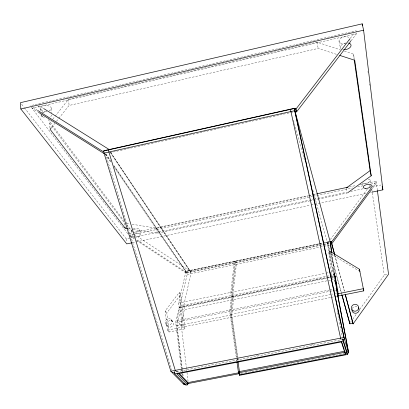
<?xml version="1.0" encoding="UTF-8"?>
<svg xmlns="http://www.w3.org/2000/svg" width="409" height="409" viewBox="0 0 409 409"><rect width="100%" height="100%" fill="white"/><g stroke="black" fill="none" stroke-linecap="round" stroke-linejoin="round"><path stroke-width="0.31" stroke-dasharray="2.04 1.53" d="M238.053 358.366L231.806 314.889L233.503 299.695L232.859 295.242L236.397 264.326L236.116 262.44L235.359 261.014L231.791 292.251L232.44 296.714L230.773 311.203L237.88 360.718M237.128 358.315L230.834 314.444L232.496 299.899L231.852 295.446L235.466 264.516L235.185 262.634L234.418 261.208L230.783 292.455L231.428 296.919L229.725 311.413L236.274 357.164M113.866 165.507L186.933 272.583L187.174 274.459L179.837 305.973L182.434 327.113L177.128 320.615L179.551 307.21L326.101 277.568M186.519 368.652L181.105 324.398L184.367 309.613L183.815 305.17L190.87 273.703L190.625 271.821L110.43 152.296M182.066 369.276L176.836 325.891L180.384 310.421L330.569 280.104M181.243 368.381L175.696 322.251L179.142 307.491L178.6 303.038L185.993 271.203L318.821 243.79M350.554 322.272L351.295 321.234M352.773 319.163L356.479 313.979M359.818 309.316L384.271 275.114L386.715 274.623M372.011 186.872L376.152 181.223L377.303 189.873M372.256 188.575L376.382 182.946L371.045 184.076M341.74 294.296L327.767 243.815L327.645 243.156L329.91 240.073M330.288 239.562L367.267 189.214M369.153 186.647L370.666 184.592M169.05 331.996L166.811 312.875L180.747 294.592L179.198 292.512L165.175 310.896L167.409 330.114L169.05 331.996L184.98 328.816L180.747 294.592M350.268 38.323L354.153 33.257M351.086 40.823L356.5 33.763L356.096 30.726L30.138 105.701M50 128.083L49.637 123.201L51.217 121.202M52.792 119.203L54.765 116.703M55.159 116.202L68.559 99.213L316.939 42.147L340.252 49.806M51.677 127.317L54.842 123.344M56.422 121.355L58.4 118.876M58.799 118.38L69.085 105.466L318.202 48.426L336.771 54.433M356.5 33.763L32.096 108.267L38.022 111.994M109.863 152.741L143.533 145.261M144.157 145.123L293.187 112M129.172 233.631L132.291 232.966M132.915 232.833L308.171 195.65M308.795 195.517L316.28 193.927M349.332 186.913L356.193 185.461M359.935 184.663L376.152 181.223M132.143 224.26L156.596 228.196L308.233 196.029M308.856 195.896L316.346 194.311M129.055 235.374L312.675 196.448M313.299 196.32L352.65 187.976M357.645 186.918L362.64 185.86M24.366 107.715L126.243 238.902L133.743 237.317M134.367 237.184L313.069 199.367M313.693 199.234L317.44 198.442M318.069 198.309L347.435 192.092M350.559 191.432L363.678 188.656M372.425 186.806L381.173 184.955M133.314 229.475L157.184 233.237L309.296 201.059M309.915 200.926L317.399 199.347M318.023 199.214L347.323 193.017M132.383 242.711L310.426 205.139M311.05 205.006L314.173 204.352M314.797 204.219L366.024 193.406M370.396 192.486L371.648 192.22M319.449 243.662L329.45 241.596M318.713 244.081L185.952 271.474L186.049 272.266L136.458 239.526M319.337 243.953L322.456 243.309M324.945 242.798L329.311 241.898M186.049 271.637L318.902 244.229M319.526 244.101L322.655 243.457M323.279 243.329L329.531 242.036M186.933 272.583L319.271 245.298M319.894 245.17L323.008 244.526M323.631 244.398L329.91 243.104M114.101 166.279L186.893 272.854L322.854 244.827M323.478 244.7L329.951 243.365M187.174 274.459L319.623 247.184M320.247 247.056L323.361 246.417M323.984 246.29L329.695 245.109M178.6 303.038L325.237 273.304M325.861 273.176L328.989 272.542M329.613 272.414L333.371 271.653M179.837 305.973L325.988 276.392M326.612 276.269L334.102 274.751M326.73 277.44L329.858 276.806M330.487 276.678L333.616 276.049M179.142 307.491L326.121 277.767M326.745 277.639L329.858 277.011M330.482 276.888L334.219 276.131M330.083 277.553L180.072 307.88L179.551 307.21M330.707 277.425L334.455 276.668M331.193 279.976L334.327 279.342M177.128 320.615L329.148 290.093M329.772 289.971L335.406 288.841M175.696 322.251L329.153 291.469M329.782 291.346L332.906 290.717M333.534 290.594L336.034 290.093M181.105 324.398L176.99 325.227L182.552 371.367M230.834 314.444L333.038 293.984M335.262 293.539L336.331 293.325M176.836 325.891L231.806 314.889M167.409 330.114L330.615 297.501M331.239 297.374L336.868 296.249M256.141 355.165L258.023 354.797M311.321 344.414L313.202 344.046M176.601 371.776L341.934 339.577M240.62 373.739L244.372 373.018M244.996 372.896L254.991 370.968M255.615 370.845L265.61 368.918M266.233 368.795L278.728 366.382M279.357 366.265L289.352 364.332M289.976 364.214L299.971 362.282M300.595 362.164L310.589 360.232M311.218 360.114L321.213 358.182M321.837 358.059L331.832 356.132M332.456 356.009L344.327 353.719M128.288 228.682L132.685 229.377M126.499 223.35L129.633 223.856M344.439 51.181L353.407 54.126L354.475 59.029M334.828 282.011L328.902 250.64L329.567 253.018L358.826 270.86M39.428 105.875L43.201 108.237M32.827 107.393L37.127 110.093M134.101 234.306L190.502 271.438L190.584 272.092L110.297 152.537M130.594 235.656L133.794 237.767M130.118 236.075L134.372 238.887M136.499 240.287L186.995 273.641L186.893 272.854M176.949 371.142L177.838 372.057M165.875 324.352L167.521 326.259M171.131 319.634L172.741 321.566M171.34 319.884A3.533 3.216 -38.9 0 1 168.738 325.293A3.533 3.216 -38.9 0 1 165.446 320.804A3.533 3.216 -38.9 0 1 171.34 319.884L172.946 321.817A3.512 3.2 -38.9 0 1 170.364 327.2A3.512 3.2 -38.9 0 1 167.087 322.732A3.512 3.2 -38.9 0 1 172.946 321.817M165.175 310.896L166.811 312.875M184.98 328.816L183.436 326.914L179.198 292.512M21.626 104.183L23.978 107.214M31.299 107.224L128.671 234.868M49.637 123.201L124.234 222.537M37.873 105.716L43.221 112.864M48.185 119.494L123.794 220.528M126.846 224.607L132.577 232.261M105.946 153.902L110.266 160.231M105.813 154.142L110.859 161.529M105.19 154.081L110.957 162.511M114.561 167.777L186.995 273.641M110.573 152.245L190.502 271.438M105.496 153.712L171.719 370.324M327.645 243.156L330.017 251.724M330.186 252.333L341.858 294.552M293.468 120.231L304.685 160.732M312.839 190.185L327.624 243.575L332.256 278.601M334.874 255.369L344.414 291.162M334.695 254.909L344.383 291.254M349.807 39.448L350.181 41.151M370.314 180.41L371.035 183.799M339.015 41.324L340.339 47.572M362.374 183.278L362.844 185.538M316.939 42.147L318.202 48.426M346.413 188.518L347.093 191.893M329.567 253.018L334.404 278.606M334.521 279.235L334.874 281.106M337.348 310.559L337.701 312.425M337.819 313.049L338.166 314.915M338.284 315.538L342.256 336.704M371.96 190.4L372.236 192.296M372.328 192.93L384.271 275.114M353.407 54.126L354.128 59.162M238.145 358.995L238.329 360.257M237.215 358.938L237.394 360.196M236.632 359.669L236.811 360.922M331.996 253.738L334.061 269.562M331.627 253.253L333.749 269.638M367.972 71.381L368.126 72.649M369.516 84.055L369.67 85.323M186.596 369.286L186.908 371.817M186.985 372.446L188.068 381.295M182.859 373.898L183.242 377.057M182.138 369.905L182.521 373.049M182.593 373.678L182.823 375.564M181.32 369.01L181.622 371.541M181.698 372.17L182.077 375.329M156.596 228.196L157.184 233.237M139.806 229.889L140.359 234.94M131.698 230.579L132.235 235.64M124.617 223.048L124.97 226.474M126.243 238.902L126.565 242.026M68.559 99.213L69.085 105.466M51.401 108.436L51.733 112.782M40.675 108.549L40.849 111.038M343.182 49.653A5.496 3.19 -15 0 1 342.706 49.566M340.901 48.645A5.496 3.19 -15 0 1 345.682 43.073M347.722 42.96A5.496 3.19 -15 0 1 348.217 43.017M134.413 233.856A4.08 1.769 -5.5 0 1 140.313 234.705A4.08 1.769 -5.5 0 1 135.578 237.087M134.045 236.934A4.08 1.769 -5.5 0 1 132.915 234.561M51.846 114.939A5.378 2.935 -0.7 0 1 49.796 116.989M44.407 117.419A5.378 2.935 -0.7 0 1 43.436 117.138M42.776 112.608A5.378 2.935 -0.7 0 1 47.004 111.775M368.228 179.239A4.182 1.881 -12.8 0 1 369.322 181.974A4.182 1.881 -12.8 0 1 362.967 183.022M345.794 43.001A5.481 3.216 -15.1 0 1 339.189 41.861A5.481 3.216 -15.1 0 1 342.911 37.168A5.481 3.216 -15.1 0 1 349.511 38.318M133.211 229.025A4.07 1.784 -5.4 0 1 138.533 228.713A4.07 1.784 -5.4 0 1 139.05 231.019A4.07 1.784 -5.4 0 1 133.866 231.959M132.363 231.468A4.07 1.784 -5.4 0 1 131.851 230.037M46.084 111.432A5.363 2.955 -0.5 0 1 40.961 107.552A5.363 2.955 -0.5 0 1 49.356 106.13A5.363 2.955 -0.5 0 1 48.911 110.951M352.2 308.611A3.645 3.425 -12.3 0 1 357.292 306.801"/><path stroke-width="0.61" d="M345.206 294.332L353.09 323.902L388.55 274.255L377.389 190.502M334.695 254.909L331.331 242.302L371.633 187.383M371.878 189.086L331.735 243.82L331.587 243.028L330.339 243.283M350.702 41.324L296.566 111.928L295.845 109.229L349.879 38.829M51.278 127.812L50.092 129.3L125.149 228.186L127.659 228.585M346.3 187.956L370.089 170.63L354.22 59.791M347.829 192.649L371.193 175.798L354.741 60.251L339.767 55.404M372.272 192.087L382.89 189.848L363.601 30.184L362.18 23.85L20.45 102.669L20.839 108.983L126.759 243.897L131.759 242.844M20.839 108.983L363.601 30.184M296.566 111.928L295.661 108.227L103.651 150.977L103.748 151.974L37.664 110.43M104.019 153.114L294.669 110.716L294.229 108.334L103.789 150.737L104.019 153.114L170.829 371.229L184.152 384.639L185.359 384.409M294.516 111.345L296.382 110.931M316.903 193.794L348.085 187.179M329.935 241.765L331.183 241.509L334.547 254.137M337.077 293.933L363.325 288.677L363.785 290.871L337.491 296.126M341.909 294.915L349.915 323.851L352.967 323.248L353.09 323.902M170.829 371.229L343.943 337.481L348.698 352.875L346.827 353.238M172.22 372.63L174.725 372.139M342.563 339.46L344.439 339.092L344.235 337.998L294.955 111.033M174.398 371.633L174.653 373.811L343.069 341.05L347.323 354.526L239.587 375.309L238.795 371.699L344.813 351.203M183.063 383.545L184.306 383.305M187.414 382.701L345.176 352.226M346.428 351.98L348.31 351.617L336.658 289.966L334.843 276.003M183.881 384.368L185.134 384.128M187.015 383.765L239.602 373.606M187.169 384.061L188.375 383.826L178.324 373.504M179.173 373.432L187.179 381.679L187.562 384.823L185.86 385.15L174.653 373.811M239.245 374.849L345.406 354.363L344.91 351.73M329.991 251.305L359.429 269.229L359.91 271.525M43.737 108.574L108.441 149.065L108.523 149.893M38.564 112.337L104.326 153.723M187.562 384.823L176.892 373.944L341.408 341.955L345.406 354.363M176.576 371.709L175.267 370.36L108.896 152.03L108.656 149.653M239.372 373.979L238.513 372.829L236.99 362.175M343.662 347.619L344.235 349.414M340.861 339.337L290.41 109.183M341.617 341.699L343.703 348.197M344.465 350.559L345.032 352.328M343.013 339.531L346.546 350.774M338.744 295.876L336.653 288.59L334.869 275.794L335.083 276.54M342.026 295.165L349.915 323.851M294.557 109.561L330.482 242.987L331.832 252.471M345.237 294.245L352.967 323.248M382.164 186.499L382.89 189.848M294.669 110.716L343.943 337.481M370.089 170.63L371.193 175.798M359.429 269.229L363.785 290.871M331.183 241.509L331.331 242.302M330.073 241.468L331.546 252.624M334.93 275.743L336.382 283.401M336.617 284.649L338.033 292.133M333.995 271.53L334.736 275.446M348.698 352.875L337.399 293.11L335.646 279.7M346.73 351.367L347.323 354.526M342.66 338.856L343.069 341.05M295.661 108.227L295.845 109.229M238.058 361.97L239.587 372.625M239.316 373.422L239.587 375.309M334.552 273.36L334.72 274.628M333.749 269.638L333.913 270.896M362.18 23.85L362.41 25.752M125.031 227.046L125.149 228.186M348.693 43.109A5.496 3.19 -15 0 1 350.431 47.045A5.496 3.19 -15 0 1 343.672 49.709M42.613 116.764A5.378 2.935 -0.7 0 1 41.115 114.776M358.422 307.686A3.645 3.425 -12.3 0 1 356.556 313.136A3.645 3.425 -12.3 0 1 351.934 309.613M365.477 188.391A4.192 1.866 -12.7 0 0 371.398 185.497A4.192 1.866 -12.7 0 0 365.012 185.185A4.192 1.866 -12.7 0 0 365.477 188.391M353.811 311.06A3.666 3.441 -12.4 0 0 358.632 307.057A3.666 3.441 -12.4 0 0 352.66 305.211A3.666 3.441 -12.4 0 0 353.811 311.06"/></g></svg>
